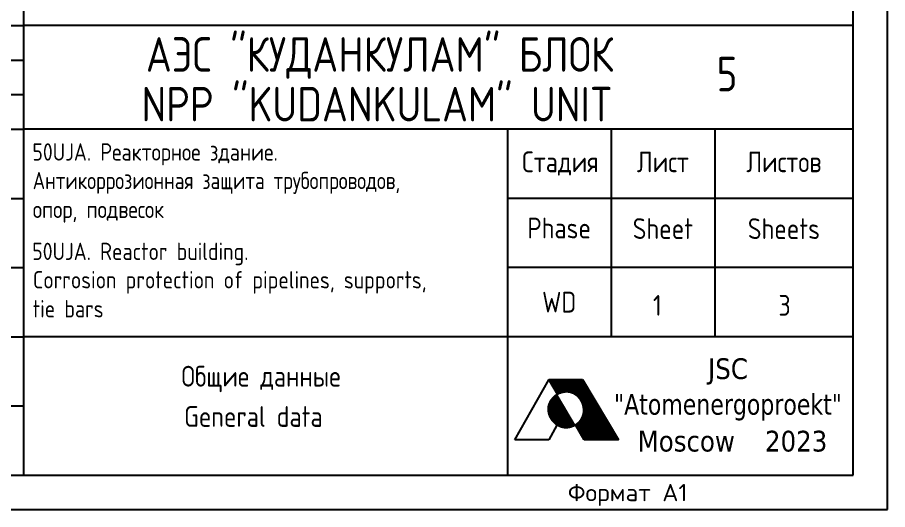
# Model space of a CAD drawing. Header units: millimetres. Extents: x 133356 to 134197, y -259 to 335.
# Drawn here: x 134070.7 to 134196.5, y -259.1 to -187.9 of the extents above; entities that cross this region are included whole.
import ezdxf
from ezdxf.enums import TextEntityAlignment as Align

# ---------------------------------------------------------------- set-up
doc = ezdxf.new("R2010")
doc.units = ezdxf.units.MM
doc.header["$LTSCALE"] = 20
doc.header["$MEASUREMENT"] = 0
doc.layers.add('TITUL', color=7, linetype='Continuous')
doc.styles.add('Company', font='tahoma.ttf', dxfattribs={"width": 0.8})
doc.styles.add('ROMANS', font='romans.shx', dxfattribs={"width": 0.8})
doc.styles.get("Standard").update_dxf_attribs({"font": 'romans.shx', "width": 0.8})
pattern_1 = [(45, (-6.199101, -8.099018), (-0.008838835, 0.008838835), [])]

# ---------------------------------------------------------------- blocks, each defined once
blk = doc.blocks.new('logotype')
at = {"linetype": 'Continuous'}
h = blk.add_hatch(dxfattribs=at)
h.set_pattern_fill('ANSI31', color=256, scale=0.1, style=0)
h.set_pattern_definition(pattern_1)
edge = h.paths.add_edge_path()
edge.add_line((2.35, 4.34), (-2.55, 4.34))
edge.add_line((-2.55, 4.34), (-1.3, 2.21))
edge.add_line((-1.3, 2.21), (-1.23, 2.25))
edge.add_line((-1.23, 2.25), (-1.15, 2.28))
edge.add_line((-1.15, 2.28), (-1.08, 2.31))
edge.add_line((-1.08, 2.31), (-1.01, 2.34))
edge.add_line((-1.01, 2.34), (-0.94, 2.37))
edge.add_line((-0.94, 2.37), (-0.86, 2.39))
edge.add_line((-0.86, 2.39), (-0.79, 2.42))
edge.add_line((-0.79, 2.42), (-0.72, 2.44))
edge.add_line((-0.72, 2.44), (-0.65, 2.46))
edge.add_line((-0.65, 2.46), (-0.58, 2.48))
edge.add_line((-0.58, 2.48), (-0.51, 2.49))
edge.add_line((-0.51, 2.49), (-0.44, 2.5))
edge.add_line((-0.44, 2.5), (-0.37, 2.51))
edge.add_line((-0.37, 2.51), (-0.31, 2.52))
edge.add_line((-0.31, 2.52), (-0.24, 2.53))
edge.add_line((-0.24, 2.53), (-0.17, 2.54))
edge.add_line((-0.17, 2.54), (-0.11, 2.54))
edge.add_line((-0.11, 2.54), (-0.04, 2.54))
edge.add_line((-0.04, 2.54), (0.03, 2.54))
edge.add_line((0.03, 2.54), (0.09, 2.54))
edge.add_line((0.09, 2.54), (0.15, 2.54))
edge.add_line((0.15, 2.54), (0.22, 2.54))
edge.add_line((0.22, 2.54), (0.28, 2.53))
edge.add_line((0.28, 2.53), (0.34, 2.52))
edge.add_line((0.34, 2.52), (0.4, 2.51))
edge.add_line((0.4, 2.51), (0.47, 2.5))
edge.add_line((0.47, 2.5), (0.53, 2.49))
edge.add_line((0.53, 2.49), (0.59, 2.48))
edge.add_line((0.59, 2.48), (0.64, 2.46))
edge.add_line((0.64, 2.46), (0.7, 2.44))
edge.add_line((0.7, 2.44), (0.76, 2.42))
edge.add_line((0.76, 2.42), (0.82, 2.41))
edge.add_line((0.82, 2.41), (0.87, 2.38))
edge.add_line((0.87, 2.38), (0.93, 2.36))
edge.add_line((0.93, 2.36), (0.98, 2.34))
edge.add_line((0.98, 2.34), (1.04, 2.31))
edge.add_line((1.04, 2.31), (1.09, 2.29))
edge.add_line((1.09, 2.29), (1.14, 2.26))
edge.add_line((1.14, 2.26), (1.2, 2.23))
edge.add_line((1.2, 2.23), (1.25, 2.2))
edge.add_line((1.25, 2.2), (1.3, 2.17))
edge.add_line((1.3, 2.17), (1.35, 2.14))
edge.add_line((1.35, 2.14), (1.39, 2.1))
edge.add_line((1.39, 2.1), (1.44, 2.07))
edge.add_line((1.44, 2.07), (1.49, 2.03))
edge.add_line((1.49, 2.03), (1.53, 1.99))
edge.add_line((1.53, 1.99), (1.58, 1.96))
edge.add_line((1.58, 1.96), (1.62, 1.92))
edge.add_line((1.62, 1.92), (1.67, 1.88))
edge.add_line((1.67, 1.88), (1.71, 1.84))
edge.add_line((1.71, 1.84), (1.75, 1.79))
edge.add_line((1.75, 1.79), (1.79, 1.75))
edge.add_line((1.79, 1.75), (1.83, 1.71))
edge.add_line((1.83, 1.71), (1.87, 1.66))
edge.add_line((1.87, 1.66), (1.91, 1.62))
edge.add_line((1.91, 1.62), (1.94, 1.57))
edge.add_line((1.94, 1.57), (1.98, 1.52))
edge.add_line((1.98, 1.52), (2.01, 1.48))
edge.add_line((2.01, 1.48), (2.05, 1.43))
edge.add_line((2.05, 1.43), (2.08, 1.38))
edge.add_line((2.08, 1.38), (2.11, 1.33))
edge.add_line((2.11, 1.33), (2.14, 1.28))
edge.add_line((2.14, 1.28), (2.17, 1.23))
edge.add_line((2.17, 1.23), (2.2, 1.18))
edge.add_line((2.2, 1.18), (2.23, 1.12))
edge.add_line((2.23, 1.12), (2.25, 1.07))
edge.add_line((2.25, 1.07), (2.28, 1.02))
edge.add_line((2.28, 1.02), (2.3, 0.96))
edge.add_line((2.3, 0.96), (2.32, 0.91))
edge.add_line((2.32, 0.91), (2.35, 0.85))
edge.add_line((2.35, 0.85), (2.37, 0.8))
edge.add_line((2.37, 0.8), (2.38, 0.74))
edge.add_line((2.38, 0.74), (2.4, 0.69))
edge.add_line((2.4, 0.69), (2.42, 0.63))
edge.add_line((2.42, 0.63), (2.44, 0.57))
edge.add_line((2.44, 0.57), (2.45, 0.52))
edge.add_line((2.45, 0.52), (2.46, 0.46))
edge.add_line((2.46, 0.46), (2.47, 0.4))
edge.add_line((2.47, 0.4), (2.49, 0.34))
edge.add_line((2.49, 0.34), (2.49, 0.29))
edge.add_line((2.49, 0.29), (2.5, 0.23))
edge.add_line((2.5, 0.23), (2.51, 0.17))
edge.add_line((2.51, 0.17), (2.52, 0.11))
edge.add_line((2.52, 0.11), (2.52, 0.05))
edge.add_line((2.52, 0.05), (2.52, -0.01))
edge.add_line((2.52, -0.01), (2.52, -0.07))
edge.add_line((2.52, -0.07), (2.52, -0.13))
edge.add_line((2.52, -0.13), (2.52, -0.18))
edge.add_line((2.52, -0.18), (2.52, -0.24))
edge.add_line((2.52, -0.24), (2.52, -0.3))
edge.add_line((2.52, -0.3), (2.51, -0.36))
edge.add_line((2.51, -0.36), (2.51, -0.42))
edge.add_line((2.51, -0.42), (2.5, -0.48))
edge.add_line((2.5, -0.48), (2.49, -0.54))
edge.add_line((2.49, -0.54), (2.48, -0.59))
edge.add_line((2.48, -0.59), (2.47, -0.65))
edge.add_line((2.47, -0.65), (2.45, -0.71))
edge.add_line((2.45, -0.71), (2.44, -0.77))
edge.add_line((2.44, -0.77), (2.42, -0.83))
edge.add_line((2.42, -0.83), (2.4, -0.88))
edge.add_line((2.4, -0.88), (2.38, -0.94))
edge.add_line((2.38, -0.94), (2.36, -1))
edge.add_line((2.36, -1), (2.34, -1.05))
edge.add_line((2.34, -1.05), (2.31, -1.11))
edge.add_line((2.31, -1.11), (2.29, -1.16))
edge.add_line((2.29, -1.16), (2.26, -1.22))
edge.add_line((2.26, -1.22), (2.23, -1.27))
edge.add_line((2.23, -1.27), (2.2, -1.33))
edge.add_line((2.2, -1.33), (2.17, -1.38))
edge.add_line((2.17, -1.38), (2.14, -1.43))
edge.add_line((2.14, -1.43), (2.1, -1.48))
edge.add_line((2.1, -1.48), (2.06, -1.54))
edge.add_line((2.06, -1.54), (2.02, -1.59))
edge.add_line((2.02, -1.59), (1.98, -1.64))
edge.add_line((1.98, -1.64), (1.94, -1.69))
edge.add_line((1.94, -1.69), (1.9, -1.74))
edge.add_line((1.9, -1.74), (1.85, -1.78))
edge.add_line((1.85, -1.78), (1.81, -1.83))
edge.add_line((1.81, -1.83), (1.76, -1.88))
edge.add_line((1.76, -1.88), (1.71, -1.92))
edge.add_line((1.71, -1.92), (1.66, -1.97))
edge.add_line((1.66, -1.97), (1.6, -2.01))
edge.add_line((1.6, -2.01), (1.55, -2.06))
edge.add_line((1.55, -2.06), (1.49, -2.1))
edge.add_line((1.49, -2.1), (1.43, -2.14))
edge.add_line((1.43, -2.14), (1.37, -2.18))
edge.add_line((1.37, -2.18), (1.31, -2.22))
edge.add_line((1.31, -2.22), (1.32, -2.24))
edge.add_line((1.32, -2.24), (2.56, -4.36))
edge.add_line((2.56, -4.36), (7.53, -4.36))
edge.add_line((7.53, -4.36), (2.35, 4.34))
h = blk.add_hatch(dxfattribs=at)
h.set_pattern_fill('ANSI31', color=256, scale=0.1, style=0)
h.set_pattern_definition(pattern_1)
h.paths.add_polyline_path([(-1.31, 2.22), (-1.37, 2.18), (-1.44, 2.14), (-1.5, 2.09), (-1.56, 2.05), (-1.62, 2), (-1.68, 1.95), (-1.73, 1.9), (-1.79, 1.86), (-1.84, 1.81), (-1.89, 1.76), (-1.94, 1.71), (-1.99, 1.66), (-2.03, 1.61), (-2.07, 1.56), (-2.12, 1.5), (-2.16, 1.45), (-2.19, 1.4), (-2.23, 1.34), (-2.26, 1.29), (-2.3, 1.24), (-2.33, 1.18), (-2.36, 1.13), (-2.39, 1.07), (-2.41, 1.01), (-2.44, 0.96), (-2.46, 0.9), (-2.48, 0.85), (-2.5, 0.79), (-2.52, 0.73), (-2.54, 0.67), (-2.56, 0.62), (-2.57, 0.56), (-2.58, 0.5), (-2.6, 0.44), (-2.61, 0.39), (-2.61, 0.33), (-2.62, 0.27), (-2.63, 0.21), (-2.63, 0.15), (-2.63, 0.1), (-2.64, 0.04), (-2.64, -0.02), (-2.63, -0.08), (-2.63, -0.13), (-2.63, -0.19), (-2.62, -0.25), (-2.62, -0.31), (-2.61, -0.36), (-2.6, -0.42), (-2.59, -0.48), (-2.58, -0.53), (-2.56, -0.59), (-2.55, -0.65), (-2.54, -0.7), (-2.52, -0.76), (-2.5, -0.81), (-2.48, -0.86), (-2.46, -0.92), (-2.44, -0.97), (-2.42, -1.03), (-2.4, -1.08), (-2.37, -1.13), (-2.35, -1.18), (-2.32, -1.23), (-2.29, -1.28), (-2.26, -1.33), (-2.24, -1.38), (-2.2, -1.43), (-2.17, -1.48), (-2.14, -1.53), (-2.11, -1.57), (-2.07, -1.62), (-2.04, -1.66), (-2, -1.71), (-1.96, -1.75), (-1.93, -1.79), (-1.89, -1.84), (-1.85, -1.88), (-1.81, -1.92), (-1.76, -1.96), (-1.72, -2), (-1.68, -2.03), (-1.63, -2.07), (-1.59, -2.11), (-1.54, -2.14), (-1.5, -2.18), (-1.45, -2.21), (-1.4, -2.24), (-1.35, -2.27), (-1.3, -2.3), (-1.25, -2.33), (-1.2, -2.36), (-1.15, -2.38), (-1.1, -2.41), (-1.04, -2.43), (-0.99, -2.45), (-0.94, -2.48), (-0.88, -2.5), (-0.83, -2.51), (-0.77, -2.53), (-0.71, -2.55), (-0.66, -2.56), (-0.6, -2.58), (-0.54, -2.59), (-0.48, -2.6), (-0.42, -2.61), (-0.36, -2.62), (-0.3, -2.62), (-0.24, -2.63), (-0.18, -2.63), (-0.12, -2.63), (-0.06, -2.63), (0, -2.63), (0.07, -2.63), (0.13, -2.62), (0.19, -2.62), (0.26, -2.61), (0.32, -2.6), (0.39, -2.59), (0.45, -2.58), (0.52, -2.56), (0.58, -2.54), (0.65, -2.53), (0.71, -2.51), (0.78, -2.48), (0.84, -2.46), (0.91, -2.43), (0.98, -2.41), (1.05, -2.38), (1.11, -2.35), (1.18, -2.31), (1.25, -2.28), (1.32, -2.24), (1.31, -2.22), (1.31, -2.22)])
at = {"color": 7, "linetype": 'Continuous'}
for p, q in [((-7.47, -4.36), (-2.51, 4.32)), ((-1.36, -2.27), (-2.53, -4.36)), ((1.32, -2.24), (1.32, -2.24)), ((-2.53, -4.36), (-7.47, -4.36))]:
    blk.add_line(p, q, dxfattribs=at)
at = {"linetype": 'Continuous'}
for p, q in [((-2.55, 4.34), (2.35, 4.34)), ((-1.3, 2.21), (-2.55, 4.34)), ((2.35, 4.34), (7.53, -4.36)), ((-0.31, 2.52), (-0.37, 2.51)), ((-0.24, 2.53), (-0.31, 2.52)), ((-0.17, 2.54), (-0.24, 2.53)), ((-0.11, 2.54), (-0.17, 2.54)), ((-0.04, 2.54), (-0.11, 2.54)), ((0.03, 2.54), (-0.04, 2.54)), ((0.09, 2.54), (0.03, 2.54)), ((0.15, 2.54), (0.09, 2.54)), ((0.22, 2.54), (0.15, 2.54)), ((0.28, 2.53), (0.22, 2.54)), ((0.34, 2.52), (0.28, 2.53)), ((0.4, 2.51), (0.34, 2.52)), ((-1.23, 2.25), (-1.3, 2.21)), ((-1.15, 2.28), (-1.23, 2.25)), ((-1.08, 2.31), (-1.15, 2.28)), ((-1.01, 2.34), (-1.08, 2.31)), ((-0.94, 2.37), (-1.01, 2.34)), ((-0.86, 2.39), (-0.94, 2.37)), ((-0.79, 2.42), (-0.86, 2.39)), ((-0.72, 2.44), (-0.79, 2.42)), ((-0.65, 2.46), (-0.72, 2.44)), ((-0.58, 2.48), (-0.65, 2.46)), ((-0.51, 2.49), (-0.58, 2.48)), ((-0.44, 2.5), (-0.51, 2.49)), ((-0.37, 2.51), (-0.44, 2.5)), ((0.47, 2.5), (0.4, 2.51)), ((0.53, 2.49), (0.47, 2.5)), ((0.59, 2.48), (0.53, 2.49)), ((0.64, 2.46), (0.59, 2.48)), ((0.7, 2.44), (0.64, 2.46)), ((0.76, 2.42), (0.7, 2.44)), ((0.82, 2.41), (0.76, 2.42)), ((0.87, 2.38), (0.82, 2.41)), ((0.93, 2.36), (0.87, 2.38)), ((0.98, 2.34), (0.93, 2.36)), ((1.04, 2.31), (0.98, 2.34)), ((1.09, 2.29), (1.04, 2.31)), ((1.14, 2.26), (1.09, 2.29)), ((1.2, 2.23), (1.14, 2.26)), ((1.25, 2.2), (1.2, 2.23)), ((1.3, 2.17), (1.25, 2.2)), ((1.35, 2.14), (1.3, 2.17)), ((1.39, 2.1), (1.35, 2.14)), ((1.44, 2.07), (1.39, 2.1)), ((1.49, 2.03), (1.44, 2.07)), ((1.53, 1.99), (1.49, 2.03)), ((1.58, 1.96), (1.53, 1.99)), ((1.62, 1.92), (1.58, 1.96)), ((1.67, 1.88), (1.62, 1.92)), ((1.71, 1.84), (1.67, 1.88)), ((1.75, 1.79), (1.71, 1.84)), ((1.79, 1.75), (1.75, 1.79)), ((1.83, 1.71), (1.79, 1.75)), ((1.87, 1.66), (1.83, 1.71)), ((1.91, 1.62), (1.87, 1.66)), ((1.94, 1.57), (1.91, 1.62)), ((1.98, 1.52), (1.94, 1.57)), ((2.01, 1.48), (1.98, 1.52)), ((2.05, 1.43), (2.01, 1.48)), ((2.08, 1.38), (2.05, 1.43)), ((2.11, 1.33), (2.08, 1.38)), ((2.14, 1.28), (2.11, 1.33)), ((2.17, 1.23), (2.14, 1.28)), ((2.2, 1.18), (2.17, 1.23)), ((2.23, 1.12), (2.2, 1.18)), ((2.25, 1.07), (2.23, 1.12)), ((2.28, 1.02), (2.25, 1.07)), ((2.3, 0.96), (2.28, 1.02)), ((2.32, 0.91), (2.3, 0.96)), ((2.35, 0.85), (2.32, 0.91)), ((2.37, 0.8), (2.35, 0.85)), ((2.38, 0.74), (2.37, 0.8)), ((2.4, 0.69), (2.38, 0.74)), ((2.42, 0.63), (2.4, 0.69)), ((2.44, 0.57), (2.42, 0.63)), ((2.45, 0.52), (2.44, 0.57)), ((2.46, 0.46), (2.45, 0.52)), ((2.47, 0.4), (2.46, 0.46)), ((2.49, 0.34), (2.47, 0.4)), ((2.49, 0.29), (2.49, 0.34)), ((2.5, 0.23), (2.49, 0.29)), ((2.51, 0.17), (2.5, 0.23)), ((2.52, 0.11), (2.51, 0.17)), ((2.52, 0.05), (2.52, 0.11)), ((2.52, -0.01), (2.52, 0.05)), ((2.23, -1.27), (2.26, -1.22)), ((2.26, -1.22), (2.29, -1.16)), ((2.29, -1.16), (2.31, -1.11)), ((2.31, -1.11), (2.34, -1.05)), ((2.34, -1.05), (2.36, -1)), ((2.36, -1), (2.38, -0.94)), ((2.38, -0.94), (2.4, -0.88)), ((2.4, -0.88), (2.42, -0.83)), ((2.42, -0.83), (2.44, -0.77)), ((2.44, -0.77), (2.45, -0.71)), ((2.45, -0.71), (2.47, -0.65)), ((2.47, -0.65), (2.48, -0.59)), ((2.48, -0.59), (2.49, -0.54)), ((2.49, -0.54), (2.5, -0.48)), ((2.5, -0.48), (2.51, -0.42)), ((2.51, -0.36), (2.52, -0.3)), ((2.51, -0.42), (2.51, -0.36)), ((2.52, -0.07), (2.52, -0.01)), ((2.52, -0.13), (2.52, -0.07)), ((2.52, -0.18), (2.52, -0.13)), ((2.52, -0.24), (2.52, -0.18)), ((2.52, -0.3), (2.52, -0.24)), ((1.31, -2.22), (1.37, -2.18)), ((2.56, -4.36), (1.31, -2.22)), ((1.37, -2.18), (1.43, -2.14)), ((1.43, -2.14), (1.49, -2.1)), ((1.49, -2.1), (1.55, -2.06)), ((1.55, -2.06), (1.6, -2.01)), ((1.6, -2.01), (1.66, -1.97)), ((1.66, -1.97), (1.71, -1.92)), ((1.71, -1.92), (1.76, -1.88)), ((1.76, -1.88), (1.81, -1.83)), ((1.81, -1.83), (1.85, -1.78)), ((1.85, -1.78), (1.9, -1.74)), ((1.9, -1.74), (1.94, -1.69)), ((1.94, -1.69), (1.98, -1.64)), ((1.98, -1.64), (2.02, -1.59)), ((2.02, -1.59), (2.06, -1.54)), ((2.06, -1.54), (2.1, -1.48)), ((2.1, -1.48), (2.14, -1.43)), ((2.14, -1.43), (2.17, -1.38)), ((2.17, -1.38), (2.2, -1.33)), ((2.2, -1.33), (2.23, -1.27)), ((7.53, -4.36), (2.56, -4.36))]:
    blk.add_line(p, q, dxfattribs=at)

msp = doc.modelspace()

# ---------------------------------------------------------------- linework, layer by layer
for p, q in [((134196.527, -259.095), (134196.527, 334.905)), ((133355.527, -259.095), (134196.527, -259.095)), ((133355.527, -259.095), (134196.527, -259.095))]:
    msp.add_line(p, q)
at = {"layer": 'TITUL'}
for p, q in [((134196.527, -259.095), (134196.527, 334.905)), ((134196.527, -259.095), (134196.527, 334.905)), ((134006.527, -189.095), (134071.527, -189.095)), ((134006.527, -194.095), (134071.527, -194.095)), ((134006.527, -199.095), (134071.527, -199.095)), ((134006.527, -214.095), (134071.527, -214.095))]:
    msp.add_line(p, q, dxfattribs=at)
at = {"layer": 'TITUL', "color": 1}
for p, q in [((134191.527, -254.095), (134191.527, 329.905)), ((134191.527, -189.095), (134071.527, -189.095)), ((134191.527, -204.095), (134071.527, -204.095)), ((134141.527, -204.095), (134141.527, -254.095)), ((134156.527, -204.095), (134156.527, -234.095)), ((134171.527, -204.095), (134171.527, -234.095)), ((134191.527, -214.095), (134141.527, -214.095)), ((134191.527, -224.095), (134141.527, -224.095)), ((134191.527, -234.095), (134071.527, -234.095)), ((133375.527, -254.095), (134191.527, -254.095))]:
    msp.add_line(p, q, dxfattribs=at)
at = {"layer": 'TITUL', "color": 1, "linetype": 'Continuous'}
for p, q in [((134071.527, -124.095), (134071.527, -254.095)), ((134006.527, -204.095), (134071.527, -204.095)), ((134006.527, -224.095), (134071.527, -224.095)), ((134006.527, -234.095), (134071.527, -234.095)), ((134006.527, -244.095), (134071.527, -244.095))]:
    msp.add_line(p, q, dxfattribs=at)

# ---------------------------------------------------------------- block references
at = {"layer": 'TITUL'}
msp.add_blockref('logotype', (134150.059, -244.629), dxfattribs=at)

# ---------------------------------------------------------------- texts
at = {"color": 1, "linetype": 'Continuous', "ltscale": 15, "style": 'ROMANS', "width": 0.8}
msp.add_text('5', height=5, dxfattribs=at).set_placement((134171.78, -198.62))
at = {"color": 2, "style": 'ROMANS', "width": 0.8}
for s, p in [('50UJA. Реакторное здание.  ', (134072.827, -208.632)), ('опор, подвесок ', (134072.888, -216.934)), ('50UJA. Reactor building.', (134072.806, -223.005)), ('tie bars', (134072.888, -231.303))]:
    msp.add_text(s, height=2.5, dxfattribs=at).set_placement(p)
at = {"color": 2, "linetype": 'Continuous', "ltscale": 15, "style": 'ROMANS'}
for s, width, p in [('Антикоррозионная защита трубопроводов, ', 0.7654, (134072.878, -212.757)), ('Corrosion protection of pipelines, supports,', 0.8, (134072.904, -227.113))]:
    msp.add_text(s, height=2.5, dxfattribs=dict(at, width=width)).set_placement(p)
at = {"color": 2, "width": 0.8}
for s, p in [('Общие данные ', (134106.696, -241.309)), ('General data', (134104.797, -247.13))]:
    msp.add_text(s, height=3, dxfattribs=at).set_placement(p, align=Align.CENTER)
msp.add_text('Формат A1', height=2.5).set_placement((134150.272, -257.886))
at = {"layer": 'TITUL', "color": 1, "style": 'ROMANS', "width": 0.8}
for s, p in [('АЭС "КУДАНКУЛАМ" БЛОК ', (134089.25, -195.778)), ('NPP "KUDANKULAM" UNIT', (134088.605, -202.974))]:
    msp.add_text(s, height=5, dxfattribs=at).set_placement(p)
at = {"layer": 'TITUL', "color": 2, "style": 'ROMANS', "width": 0.8}
for s, p in [('Стадия', (134149.194, -210.311)), ('Лист', (134164.027, -210.311)), ('Листов', (134181.527, -210.311)), ('Phase', (134149.027, -219.879)), ('Sheet', (134164.027, -219.962)), ('Sheets', (134181.527, -219.975))]:
    msp.add_text(s, height=3, dxfattribs=at).set_placement(p, align=Align.CENTER)
at = {"layer": 'TITUL', "color": 2, "linetype": 'Continuous', "ltscale": 5, "style": 'ROMANS', "width": 0.8}
msp.add_text('WD', height=3, dxfattribs=at).set_placement((134149.027, -229.095), align=Align.MIDDLE_CENTER)
at = {"layer": 'TITUL', "color": 1, "style": 'Company'}
msp.add_text('JSC', height=3, dxfattribs=at).set_placement((134173.439, -240.219), align=Align.CENTER)
at = {"layer": 'TITUL', "color": 1, "style": 'Company', "width": 0.9}
msp.add_text('"Atomenergoproekt"', height=3, dxfattribs=at).set_placement((134173.439, -245.368), align=Align.CENTER)
at = {"layer": 'TITUL', "color": 1, "style": 'Company'}
msp.add_text('Moscow', height=3, dxfattribs=at).set_placement((134160.374, -250.696))
at = {"layer": 'TITUL', "color": 2, "style": 'ROMANS', "width": 0.8, "flags": 12}
for tag, p in [('1', (134163.221, -229.555)), ('3', (134181.629, -229.555))]:
    msp.add_attdef(tag, text='1', height=3, dxfattribs=at).set_placement(p, align=Align.MIDDLE)
at = {"layer": 'TITUL', "color": 1, "style": 'Company', "flags": 12}
msp.add_attdef('2023', (134178.795, -250.696), '2002', height=3, dxfattribs=at)

doc.saveas('drawing.dxf')
